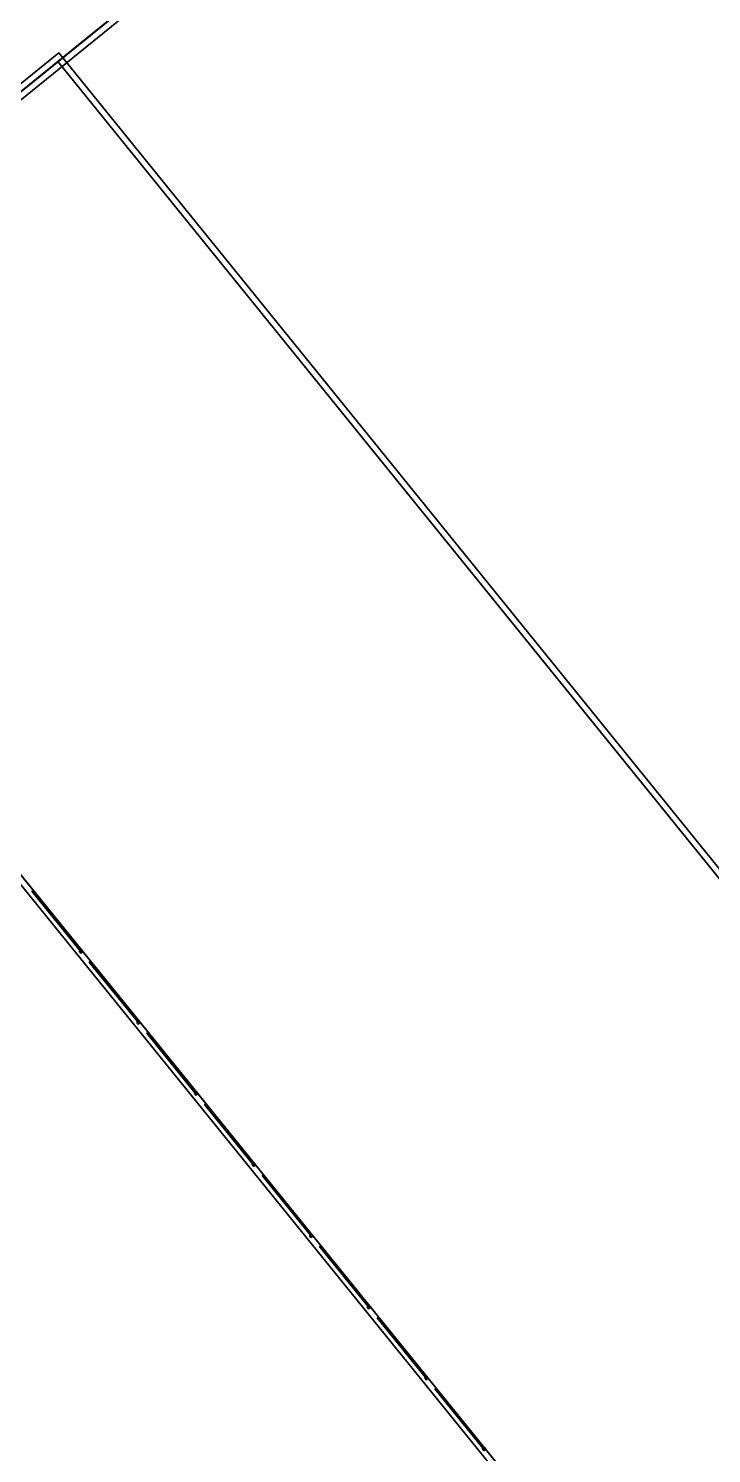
# Model space of a CAD drawing. Header units: millimetres. Extents: x -55410 to 22204, y -30537 to 57267.
# Drawn here: x -26823 to -10397, y -1208 to 33047 of the extents above; entities that cross this region are included whole.
import ezdxf

# ---------------------------------------------------------------- set-up
doc = ezdxf.new("R2010")
doc.units = ezdxf.units.MM
for name, color, linetype in [('context_auditorium', 7, 'Continuous'), ('context_auditorium_roof', 7, 'Continuous'), ('context_glazing_mullions', 7, 'Continuous'), ('context_plaza', 7, 'Continuous'), ('context_plaza_glazing', 7, 'Continuous'), ('context_rear_blocks', 7, 'Continuous'), ('context_roof_coping', 7, 'Continuous'), ('context_west_foyer', 7, 'Continuous')]:
    doc.layers.add(name, color=color, linetype=linetype)

msp = doc.modelspace()

# ---------------------------------------------------------------- linework, layer by layer
at = {"layer": 'context_auditorium'}
for points in [[(-7867, 9714), (-26117, 32252), (-9564, 45656), (8687, 23119)], [(-7867, 9714, 14500), (8687, 23119, 14500), (-9564, 45656, 14500), (-26117, 32252, 14500)], [(-9564, 45656), (-26117, 32252), (-26117, 32252, 14500), (-9564, 45656, 14500)], [(-26117, 32252), (-7867, 9714), (-7867, 9714, 14500), (-26117, 32252, 14500)]]:
    msp.add_3dface(points, dxfattribs=at)
at = {"layer": 'context_auditorium_roof'}
msp.add_3dface([(-7867, 9714, 14500), (8687, 23119, 14500), (-9564, 45656, 15000), (-26117, 32252, 15000)], dxfattribs=at)
at = {"layer": 'context_glazing_mullions'}
for points in [[(-25568, 10821, 500), (-25602, 10864, 500), (-25552, 10905, 500), (-25517, 10862, 500)], [(-25568, 10821, 5000), (-25517, 10862, 5000), (-25552, 10905, 5000), (-25602, 10864, 5000)], [(-25552, 10905, 500), (-25602, 10864, 500), (-25602, 10864, 5000), (-25552, 10905, 5000)], [(-25602, 10864, 500), (-25568, 10821, 500), (-25568, 10821, 5000), (-25602, 10864, 5000)], [(-25568, 10821, 500), (-25517, 10862, 500), (-25517, 10862, 5000), (-25568, 10821, 5000)], [(-25517, 10862, 500), (-25552, 10905, 500), (-25552, 10905, 5000), (-25517, 10862, 5000)], [(-24183, 9111, 500), (-24218, 9154, 500), (-24167, 9195, 500), (-24133, 9152, 500)], [(-24183, 9111, 5000), (-24133, 9152, 5000), (-24167, 9195, 5000), (-24218, 9154, 5000)], [(-24167, 9195, 500), (-24218, 9154, 500), (-24218, 9154, 5000), (-24167, 9195, 5000)], [(-24218, 9154, 500), (-24183, 9111, 500), (-24183, 9111, 5000), (-24218, 9154, 5000)], [(-24183, 9111, 500), (-24133, 9152, 500), (-24133, 9152, 5000), (-24183, 9111, 5000)], [(-24133, 9152, 500), (-24167, 9195, 500), (-24167, 9195, 5000), (-24133, 9152, 5000)], [(-22799, 7402, 500), (-22833, 7444, 500), (-22783, 7485, 500), (-22748, 7443, 500)], [(-22799, 7402, 5000), (-22748, 7443, 5000), (-22783, 7485, 5000), (-22833, 7444, 5000)], [(-22783, 7485, 500), (-22833, 7444, 500), (-22833, 7444, 5000), (-22783, 7485, 5000)], [(-22833, 7444, 500), (-22799, 7402, 500), (-22799, 7402, 5000), (-22833, 7444, 5000)], [(-22799, 7402, 500), (-22748, 7443, 500), (-22748, 7443, 5000), (-22799, 7402, 5000)], [(-22748, 7443, 500), (-22783, 7485, 500), (-22783, 7485, 5000), (-22748, 7443, 5000)], [(-21414, 5692, 500), (-21449, 5735, 500), (-21398, 5776, 500), (-21364, 5733, 500)], [(-21414, 5692, 5000), (-21364, 5733, 5000), (-21398, 5776, 5000), (-21449, 5735, 5000)], [(-21398, 5776, 500), (-21449, 5735, 500), (-21449, 5735, 5000), (-21398, 5776, 5000)], [(-21449, 5735, 500), (-21414, 5692, 500), (-21414, 5692, 5000), (-21449, 5735, 5000)], [(-21414, 5692, 500), (-21364, 5733, 500), (-21364, 5733, 5000), (-21414, 5692, 5000)], [(-21364, 5733, 500), (-21398, 5776, 500), (-21398, 5776, 5000), (-21364, 5733, 5000)], [(-20030, 3982, 500), (-20064, 4025, 500), (-20014, 4066, 500), (-19979, 4023, 500)], [(-20030, 3982, 5000), (-19979, 4023, 5000), (-20014, 4066, 5000), (-20064, 4025, 5000)], [(-20014, 4066, 500), (-20064, 4025, 500), (-20064, 4025, 5000), (-20014, 4066, 5000)], [(-20064, 4025, 500), (-20030, 3982, 500), (-20030, 3982, 5000), (-20064, 4025, 5000)], [(-20030, 3982, 500), (-19979, 4023, 500), (-19979, 4023, 5000), (-20030, 3982, 5000)], [(-19979, 4023, 500), (-20014, 4066, 500), (-20014, 4066, 5000), (-19979, 4023, 5000)], [(-18645, 2273, 500), (-18680, 2315, 500), (-18629, 2356, 500), (-18595, 2313, 500)], [(-18645, 2273, 5000), (-18595, 2313, 5000), (-18629, 2356, 5000), (-18680, 2315, 5000)], [(-18629, 2356, 500), (-18680, 2315, 500), (-18680, 2315, 5000), (-18629, 2356, 5000)], [(-18680, 2315, 500), (-18645, 2273, 500), (-18645, 2273, 5000), (-18680, 2315, 5000)], [(-18645, 2273, 500), (-18595, 2313, 500), (-18595, 2313, 5000), (-18645, 2273, 5000)], [(-18595, 2313, 500), (-18629, 2356, 500), (-18629, 2356, 5000), (-18595, 2313, 5000)], [(-17261, 563, 500), (-17295, 606, 500), (-17245, 646, 500), (-17210, 604, 500)], [(-17261, 563, 5000), (-17210, 604, 5000), (-17245, 646, 5000), (-17295, 606, 5000)], [(-17245, 646, 500), (-17295, 606, 500), (-17295, 606, 5000), (-17245, 646, 5000)], [(-17295, 606, 500), (-17261, 563, 500), (-17261, 563, 5000), (-17295, 606, 5000)], [(-17261, 563, 500), (-17210, 604, 500), (-17210, 604, 5000), (-17261, 563, 5000)], [(-17210, 604, 500), (-17245, 646, 500), (-17245, 646, 5000), (-17210, 604, 5000)], [(-15876, -1147, 500), (-15911, -1104, 500), (-15860, -1063, 500), (-15826, -1106, 500)], [(-15876, -1147, 5000), (-15826, -1106, 5000), (-15860, -1063, 5000), (-15911, -1104, 5000)], [(-15860, -1063, 500), (-15911, -1104, 500), (-15911, -1104, 5000), (-15860, -1063, 5000)], [(-15911, -1104, 500), (-15876, -1147, 500), (-15876, -1147, 5000), (-15911, -1104, 5000)], [(-15876, -1147, 500), (-15826, -1106, 500), (-15826, -1106, 5000), (-15876, -1147, 5000)], [(-15826, -1106, 500), (-15860, -1063, 500), (-15860, -1063, 5000), (-15826, -1106, 5000)]]:
    msp.add_3dface(points, dxfattribs=at)
at = {"layer": 'context_plaza'}
msp.add_3dface([(-13875, -30537, -20), (-663, -19838, -20), (-42198, 31453, -20), (-55410, 20755, -20)], dxfattribs=at)
at = {"layer": 'context_plaza_glazing'}
for points in [[(-25548, 10837, 500), (-26744, 12313, 500), (-26717, 12335, 500), (-25521, 10859, 500)], [(-25548, 10837, 4900), (-25521, 10859, 4900), (-26717, 12335, 4900), (-26744, 12313, 4900)], [(-26717, 12335, 500), (-26744, 12313, 500), (-26744, 12313, 4900), (-26717, 12335, 4900)], [(-25521, 10859, 500), (-26717, 12335, 500), (-26717, 12335, 4900), (-25521, 10859, 4900)], [(-26744, 12313, 500), (-25548, 10837, 500), (-25548, 10837, 4900), (-26744, 12313, 4900)], [(-25548, 10837, 500), (-25521, 10859, 500), (-25521, 10859, 4900), (-25548, 10837, 4900)], [(-24164, 9127, 500), (-25360, 10604, 500), (-25332, 10626, 500), (-24137, 9149, 500)], [(-24164, 9127, 4900), (-24137, 9149, 4900), (-25332, 10626, 4900), (-25360, 10604, 4900)], [(-25332, 10626, 500), (-25360, 10604, 500), (-25360, 10604, 4900), (-25332, 10626, 4900)], [(-24137, 9149, 500), (-25332, 10626, 500), (-25332, 10626, 4900), (-24137, 9149, 4900)], [(-25360, 10604, 500), (-24164, 9127, 500), (-24164, 9127, 4900), (-25360, 10604, 4900)], [(-24164, 9127, 500), (-24137, 9149, 500), (-24137, 9149, 4900), (-24164, 9127, 4900)], [(-22779, 7417, 500), (-23975, 8894, 500), (-23948, 8916, 500), (-22752, 7439, 500)], [(-22779, 7417, 4900), (-22752, 7439, 4900), (-23948, 8916, 4900), (-23975, 8894, 4900)], [(-23948, 8916, 500), (-23975, 8894, 500), (-23975, 8894, 4900), (-23948, 8916, 4900)], [(-22752, 7439, 500), (-23948, 8916, 500), (-23948, 8916, 4900), (-22752, 7439, 4900)], [(-23975, 8894, 500), (-22779, 7417, 500), (-22779, 7417, 4900), (-23975, 8894, 4900)], [(-22779, 7417, 500), (-22752, 7439, 500), (-22752, 7439, 4900), (-22779, 7417, 4900)], [(-21395, 5708, 500), (-22591, 7184, 500), (-22563, 7206, 500), (-21368, 5730, 500)], [(-21395, 5708, 4900), (-21368, 5730, 4900), (-22563, 7206, 4900), (-22591, 7184, 4900)], [(-22563, 7206, 500), (-22591, 7184, 500), (-22591, 7184, 4900), (-22563, 7206, 4900)], [(-21368, 5730, 500), (-22563, 7206, 500), (-22563, 7206, 4900), (-21368, 5730, 4900)], [(-22591, 7184, 500), (-21395, 5708, 500), (-21395, 5708, 4900), (-22591, 7184, 4900)], [(-21395, 5708, 500), (-21368, 5730, 500), (-21368, 5730, 4900), (-21395, 5708, 4900)], [(-20010, 3998, 500), (-21206, 5475, 500), (-21179, 5497, 500), (-19983, 4020, 500)], [(-20010, 3998, 4900), (-19983, 4020, 4900), (-21179, 5497, 4900), (-21206, 5475, 4900)], [(-21179, 5497, 500), (-21206, 5475, 500), (-21206, 5475, 4900), (-21179, 5497, 4900)], [(-19983, 4020, 500), (-21179, 5497, 500), (-21179, 5497, 4900), (-19983, 4020, 4900)], [(-21206, 5475, 500), (-20010, 3998, 500), (-20010, 3998, 4900), (-21206, 5475, 4900)], [(-20010, 3998, 500), (-19983, 4020, 500), (-19983, 4020, 4900), (-20010, 3998, 4900)], [(-18626, 2288, 500), (-19822, 3765, 500), (-19794, 3787, 500), (-18599, 2310, 500)], [(-18626, 2288, 4900), (-18599, 2310, 4900), (-19794, 3787, 4900), (-19822, 3765, 4900)], [(-19794, 3787, 500), (-19822, 3765, 500), (-19822, 3765, 4900), (-19794, 3787, 4900)], [(-18599, 2310, 500), (-19794, 3787, 500), (-19794, 3787, 4900), (-18599, 2310, 4900)], [(-19822, 3765, 500), (-18626, 2288, 500), (-18626, 2288, 4900), (-19822, 3765, 4900)], [(-18626, 2288, 500), (-18599, 2310, 500), (-18599, 2310, 4900), (-18626, 2288, 4900)], [(-17241, 579, 500), (-18437, 2055, 500), (-18410, 2077, 500), (-17214, 601, 500)], [(-17241, 579, 4900), (-17214, 601, 4900), (-18410, 2077, 4900), (-18437, 2055, 4900)], [(-18410, 2077, 500), (-18437, 2055, 500), (-18437, 2055, 4900), (-18410, 2077, 4900)], [(-17214, 601, 500), (-18410, 2077, 500), (-18410, 2077, 4900), (-17214, 601, 4900)], [(-18437, 2055, 500), (-17241, 579, 500), (-17241, 579, 4900), (-18437, 2055, 4900)], [(-17241, 579, 500), (-17214, 601, 500), (-17214, 601, 4900), (-17241, 579, 4900)], [(-15857, -1131, 500), (-17053, 345, 500), (-17025, 367, 500), (-15830, -1109, 500)], [(-15857, -1131, 4900), (-15830, -1109, 4900), (-17025, 367, 4900), (-17053, 345, 4900)], [(-17025, 367, 500), (-17053, 345, 500), (-17053, 345, 4900), (-17025, 367, 4900)], [(-17053, 345, 500), (-15857, -1131, 500), (-15857, -1131, 4900), (-17053, 345, 4900)], [(-15830, -1109, 500), (-17025, 367, 500), (-17025, 367, 4900), (-15830, -1109, 4900)], [(-15857, -1131, 500), (-15830, -1109, 500), (-15830, -1109, 4900), (-15857, -1131, 4900)]]:
    msp.add_3dface(points, dxfattribs=at)
at = {"layer": 'context_rear_blocks'}
for points in [[(-36220, 24070), (-41884, 31065), (-9787, 57056), (-4124, 50061)], [(-36220, 24070, 10000), (-4124, 50061, 10000), (-9787, 57056, 10000), (-41884, 31065, 10000)], [(-9787, 57056), (-41884, 31065), (-41884, 31065, 10000), (-9787, 57056, 10000)], [(-36220, 24070), (-4124, 50061), (-4124, 50061, 10000), (-36220, 24070, 10000)]]:
    msp.add_3dface(points, dxfattribs=at)
at = {"layer": 'context_roof_coping'}
for points in [[(-36242, 23859, 10000), (-42095, 31087, 10000), (-9765, 57267, 10000), (-3913, 50039, 10000)], [(-36242, 23859, 10180), (-3913, 50039, 10180), (-9765, 57267, 10180), (-42095, 31087, 10180)], [(-9765, 57267, 10000), (-42095, 31087, 10000), (-42095, 31087, 10180), (-9765, 57267, 10180)], [(-36242, 23859, 10000), (-3913, 50039, 10000), (-3913, 50039, 10180), (-36242, 23859, 10180)], [(-4461, -15386, 7500), (-36431, 24093, 7500), (-26095, 32463, 7500), (5875, -7016, 7500)], [(-4461, -15386, 7680), (5875, -7016, 7680), (-26095, 32463, 7680), (-36431, 24093, 7680)], [(-26095, 32463, 7500), (-36431, 24093, 7500), (-36431, 24093, 7680), (-26095, 32463, 7680)], [(5875, -7016, 7500), (-26095, 32463, 7500), (-26095, 32463, 7680), (5875, -7016, 7680)], [(-36431, 24093, 7500), (-4461, -15386, 7500), (-4461, -15386, 7680), (-36431, 24093, 7680)]]:
    msp.add_3dface(points, dxfattribs=at)
at = {"layer": 'context_west_foyer'}
for points in [[(-4439, -15175), (-36220, 24070), (-26117, 32252), (5664, -6994)], [(-4439, -15175, 7500), (5664, -6994, 7500), (-26117, 32252, 7500), (-36220, 24070, 7500)], [(-26117, 32252), (-36220, 24070), (-36220, 24070, 7500), (-26117, 32252, 7500)], [(5664, -6994), (-26117, 32252), (-26117, 32252, 7500), (5664, -6994, 7500)], [(-36220, 24070), (-4439, -15175), (-4439, -15175, 7500), (-36220, 24070, 7500)]]:
    msp.add_3dface(points, dxfattribs=at)

doc.saveas('drawing.dxf')
